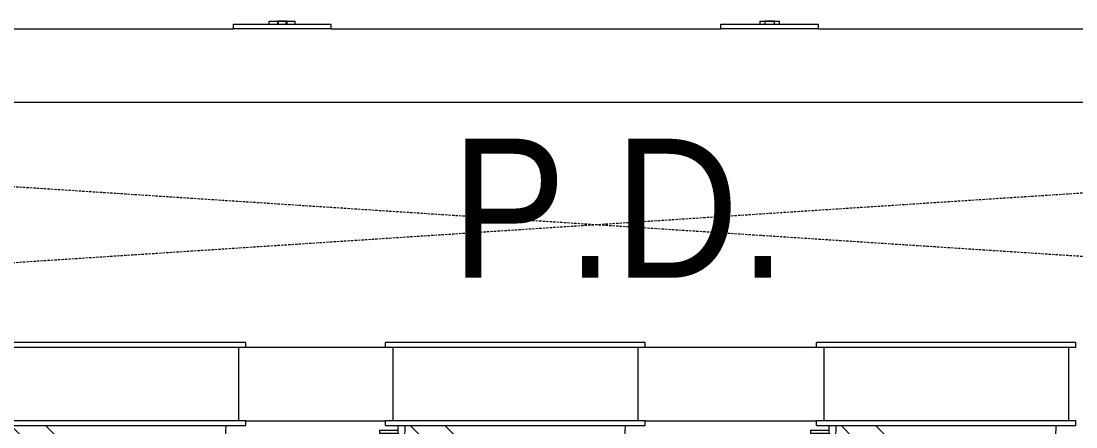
# Model space of a CAD drawing. Header units: millimetres. Extents: x 10569 to 232243, y -25347 to 80743.
# Drawn here: x 83926 to 86082, y 47675 to 48503 of the extents above; entities that cross this region are included whole.
import ezdxf

# ---------------------------------------------------------------- set-up
doc = ezdxf.new("R2010")
doc.units = ezdxf.units.MM
doc.linetypes.add('Hidden', pattern=[7.14375, 4.7625, -2.38125])
for name, color, linetype, lineweight in [('A-DETL-HDLN', 90, 'Hidden', 9), ('A-DOOR', 31, 'Continuous', 20), ('A-DOOR-FRAM', 31, 'Continuous', 30), ('A-GENM', 13, 'Continuous', 20), ('A-WALL', 113, 'Continuous', 20), ('G-ANNO-TEXT', 231, 'Continuous', 5)]:
    doc.layers.add(name, color=color, linetype=linetype, lineweight=lineweight)
doc.styles.add('Swis721 BT_6', font='swiss.ttf', dxfattribs={"width": 0.89, "height": 283.821263})

# ---------------------------------------------------------------- blocks, each defined once
blk = doc.blocks.new('DLN-Access Panel__AP01_ - _AP04_ 450 x 650 _WH_-V447-TENDER DRAFT G_F')
at = {"layer": 'A-DOOR', "lineweight": 15}
for p, q in [((-265, 75), (-265, 85)), ((265, 85), (-265, 85)), ((-265, 75), (265, 75)), ((265, 75), (265, 85)), ((-265, -85), (-265, -75)), ((265, -75), (-265, -75)), ((-265, -85), (265, -85)), ((-240, -85), (-240, -97.5)), ((-225, -97.5), (-225, -85)), ((-215, -85), (93.2, -393.2)), ((128.6, -357.8), (-144.3, -85)), ((265, -85), (265, -75)), ((-240, -95), (-277.5, -95)), ((-277.5, -95), (-277.5, -100)), ((-277.5, -100), (-239.6, -100)), ((93.2, -393.2), (128.6, -357.8))]:
    blk.add_line(p, q, dxfattribs=at)
for centre, radius, start, end in [((-225, -75), 450, 315, 358.7079), ((-232.5, -97.5), 7.5, 180, 0), ((-232.5, -97.5), 7.5, 199.4712, 300.4558), ((-232.5, -97.5), 7.5, 240, 300), ((-232.5, -97.5), 7.5, 243.2518, 300.4558)]:
    blk.add_arc(centre, radius, start, end, dxfattribs=at)
at = {"layer": 'A-DOOR-FRAM', "lineweight": 15}
for p, q in [((-250, 75), (-250, -75)), ((250, 75), (250, -75))]:
    blk.add_line(p, q, dxfattribs=at)
blk = doc.blocks.new('DLN-Access Panel__AP01_ - _AP04_ 450 x 650 _WH_-V446-TENDER DRAFT G_F')
at = {"layer": 'A-DOOR', "lineweight": 15}
for p, q in [((-265, 75), (-265, 85)), ((265, 85), (-265, 85)), ((-265, 75), (265, 75)), ((265, 75), (265, 85)), ((-265, -85), (-265, -75)), ((265, -75), (-265, -75)), ((-265, -85), (265, -85)), ((-240, -85), (-240, -97.5)), ((-225, -97.5), (-225, -85)), ((-215, -85), (93.2, -393.2)), ((128.6, -357.8), (-144.3, -85)), ((265, -85), (265, -75)), ((-240, -95), (-277.5, -95)), ((-277.5, -95), (-277.5, -100)), ((-277.5, -100), (-239.6, -100)), ((93.2, -393.2), (128.6, -357.8))]:
    blk.add_line(p, q, dxfattribs=at)
for centre, radius, start, end in [((-225, -75), 450, 315, 358.7079), ((-232.5, -97.5), 7.5, 180, 0), ((-232.5, -97.5), 7.5, 199.4712, 301.6259), ((-232.5, -97.5), 7.5, 240, 300), ((-232.5, -97.5), 7.5, 243.2518, 301.6259)]:
    blk.add_arc(centre, radius, start, end, dxfattribs=at)
at = {"layer": 'A-DOOR-FRAM', "lineweight": 15}
for p, q in [((-250, 75), (-250, -75)), ((250, 75), (250, -75))]:
    blk.add_line(p, q, dxfattribs=at)
blk = doc.blocks.new('Signage - Female_Wall Mount_ - Type 1-17078559-TENDER DRAFT G_F')
at = {"layer": 'A-GENM'}
for p, q in [((98.3, 91), (114.9, 91)), ((98.3, 85), (98.3, 91)), ((114.9, 91), (114.9, 85)), ((114.9, 91), (114.9, 85)), ((134.9, 91), (114.9, 91)), ((114.9, 91), (134.9, 91)), ((114.9, 91), (134.9, 91)), ((114.9, 91), (114.9, 85)), ((117.2, 91), (132.7, 91)), ((117.2, 85), (117.2, 91)), ((132.7, 85), (132.7, 91)), ((134.9, 85), (134.9, 91)), ((134.9, 91), (151.6, 91)), ((134.9, 85), (134.9, 91)), ((151.6, 85), (151.6, 91)), ((25, 85), (225, 85)), ((25, 75), (25, 85)), ((225, 75), (25, 75)), ((225, 75), (225, 85))]:
    blk.add_line(p, q, dxfattribs=at)
blk = doc.blocks.new('Signage - Male_Wall Mount_ - Type 1-17079280-TENDER DRAFT G_F')
at = {"layer": 'A-GENM'}
for p, q in [((105, 91), (105, 85)), ((105, 91), (115, 91)), ((115, 91), (115, 85)), ((115, 91), (135, 91)), ((135, 91), (115, 91)), ((115, 91), (135, 91)), ((135, 85), (135, 91)), ((135, 91), (145, 91)), ((145, 85), (145, 91)), ((25, 85), (225, 85)), ((25, 75), (25, 85)), ((225, 75), (25, 75)), ((225, 75), (225, 85))]:
    blk.add_line(p, q, dxfattribs=at)

msp = doc.modelspace()

# ---------------------------------------------------------------- linework, layer by layer
at = {"layer": 'A-DETL-HDLN'}
for p, q in [((88939.29296, 48337.48546), (81264.29296, 47837.48546)), ((88939.29296, 47837.48546), (81264.29296, 48337.48546))]:
    msp.add_line(p, q, dxfattribs=at)
at = {"layer": 'A-WALL'}
for p, q in [((81114.29296, 48487.48546), (84360.1263, 48487.48546)), ((84560.1263, 48487.48546), (85355.95963, 48487.48546)), ((85555.95963, 48487.48546), (89089.29296, 48487.48546)), ((89089.29296, 48337.48546), (81114.29296, 48337.48546)), ((84385.29296, 47837.48546), (84671.29296, 47837.48546)), ((85201.29296, 47837.48546), (85551.79296, 47837.48546)), ((84385.29296, 47687.48546), (84671.29296, 47687.48546)), ((85201.29296, 47687.48546), (85551.79296, 47687.48546))]:
    msp.add_line(p, q, dxfattribs=at)

# ---------------------------------------------------------------- block references
at = {"layer": 'A-DOOR', "lineweight": 15}
for name, p in [('DLN-Access Panel__AP01_ - _AP04_ 450 x 650 _WH_-V447-TENDER DRAFT G_F', (84120.29296, 47762.48546)), ('DLN-Access Panel__AP01_ - _AP04_ 450 x 650 _WH_-V446-TENDER DRAFT G_F', (84936.29296, 47762.48546)), ('DLN-Access Panel__AP01_ - _AP04_ 450 x 650 _WH_-V446-TENDER DRAFT G_F', (85816.79296, 47762.48546))]:
    msp.add_blockref(name, p, dxfattribs=at)
at = {"layer": 'A-GENM'}
for name, p in [('Signage - Female_Wall Mount_ - Type 1-17078559-TENDER DRAFT G_F', (84335.1263, 48412.48546)), ('Signage - Male_Wall Mount_ - Type 1-17079280-TENDER DRAFT G_F', (85330.95963, 48412.48546))]:
    msp.add_blockref(name, p, dxfattribs=at)

# ---------------------------------------------------------------- texts
at = {"layer": 'G-ANNO-TEXT', "color": 7, "insert": (84804.98252, 48263.42685), "char_height": 283.821263, "width": 788.4, "attachment_point": 1, "line_spacing_factor": 1.00667, "style": 'Swis721 BT_6'}
msp.add_mtext('P.D.', dxfattribs=at)

doc.saveas('drawing.dxf')
